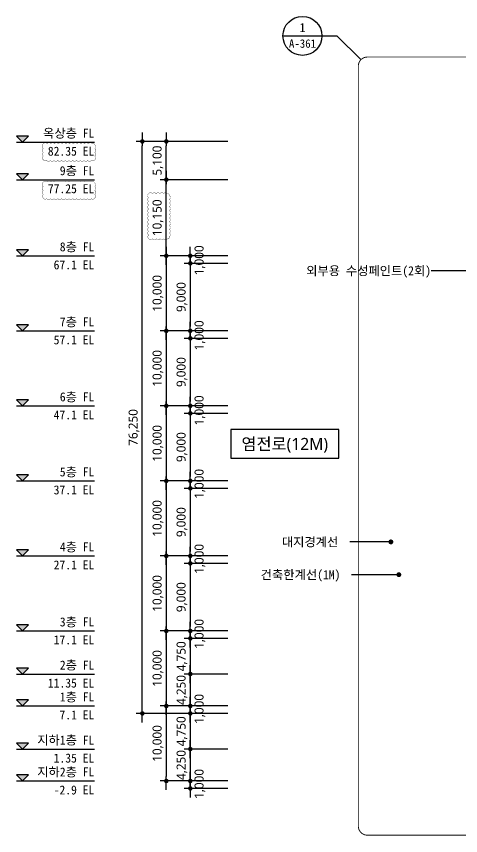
# Model space of a CAD drawing. Header units: millimetres. Extents: x -408440 to 245560, y -226171 to -13195.
# Drawn here: x -408440 to -349182, y -181326 to -72122 of the extents above; entities that cross this region are included whole.
import ezdxf
from ezdxf.enums import TextEntityAlignment as Align

# ---------------------------------------------------------------- set-up
doc = ezdxf.new("R2010")
doc.units = ezdxf.units.MM
doc.header["$LTSCALE"] = 5
doc.header["$MEASUREMENT"] = 0
doc.linetypes.add('DASHDOTX2', pattern=[2, 1, -0.5, 0, -0.5])
doc.layers.get('0').update_dxf_attribs({"linetype": 'CONTINUOUS'})
for name, color, linetype, lineweight in [('A-DIMS', 7, 'CONTINUOUS', 25), ('A-MKXS-LEAD', 7, 'CONTINUOUS', 25), ('A-MKXS-MAK2', 3, 'DASHDOTX2', 25), ('A-MKXS-TEXT1', 3, 'CONTINUOUS', 25), ('A-MKXS-TEXT2', 7, 'CONTINUOUS', 25), ('A-MKXX-NAME', 3, 'CONTINUOUS', 25), ('A-XXXX-SYMB', 7, 'CONTINUOUS', 25), ('A-XXXX-TXT2', 3, 'CONTINUOUS', 25), ('REV-202205', 20, 'CONTINUOUS', 25)]:
    doc.layers.add(name, color=color, linetype=linetype, lineweight=lineweight)
doc.layers.add('ROOM', color=7, linetype='CONTINUOUS')
doc.styles.add('HY울릉도L', font='')
doc.styles.add('돋움체', font='')
doc.styles.add('맑은고딕', font='malgun.ttf')
doc.styles.get('HY울릉도L').set_extended_font_data('HY울릉도L')
doc.styles.get('돋움체').set_extended_font_data('DotumChe')
doc.dimstyles.new('CDIM', dxfattribs={"dimtxt": 3, "dimasz": 1.5, "dimexe": 2, "dimexo": 1, "dimgap": 1, "dimtad": 1, "dimdec": 0, "dimrnd": 0.5, "dimzin": 0, "dimdsep": 32, "dimlunit": 6, "dimtxsty": 'HY울릉도L', "dimblk1": '_CIDOT', "dimblk2": '_CIDOT', "dimsah": 1, "dimcen": 5.5, "dimclrd": 2, "dimclre": 2, "dimclrt": 7, "dimadec": 0, "dimazin": 0, "dimtfac": 1, "dimtdec": 0, "dimtix": 1, "dimtmove": 2, "dimatfit": 1, "dimldrblk": '_CIDOT', "dimfxl": 1, "dimtolj": 1, "dimtzin": 0, "dimlwd": -1, "dimarcsym": 0})

# ---------------------------------------------------------------- blocks, each defined once
blk = doc.blocks.new('_CIDOT')
at = {"color": 0, "linetype": 'ByBlock'}
blk.add_line((2, 0), (-1, 0), dxfattribs=at)
at = {"color": 0, "linetype": 'ByBlock', "const_width": 0.5}
blk.add_lwpolyline([(-0.25, 0, 1), (0.25, 0, 1)], format="xyb", close=True, dxfattribs=at)
blk = doc.blocks.new('*D103')
at = {"layer": 'A-DIMS', "lineweight": -2, "transparency": 16777216}
for p, q in [((123760, -217424), (114760, -217424)), ((123760, -227574), (114760, -227574))]:
    blk.add_line(p, q, dxfattribs=at)
at = {"layer": 'A-DIMS', "transparency": 16777216}
blk.add_line((115560, -226974), (115560, -218024), dxfattribs=at)
at = {"layer": 'A-DIMS', "transparency": 16777216, "xscale": 600, "yscale": 600, "zscale": 600}
for p, rotation in [((115560, -217424), 90), ((115560, -227574), 270)]:
    blk.add_blockref('_CIDOT', p, dxfattribs=dict(at, rotation=rotation))
at = {"layer": 'A-DIMS', "color": 3, "transparency": 16777216, "insert": (114436, -222499), "char_height": 1200, "attachment_point": 5, "rotation": 90, "style": '맑은고딕'}
blk.add_mtext('\\A1;10,150', dxfattribs=at)
blk = doc.blocks.new('*D104')
at = {"layer": 'A-DIMS', "lineweight": -2, "transparency": 16777216}
for p, q in [((123760, -227574), (114760, -227574)), ((123760, -237574), (114760, -237574))]:
    blk.add_line(p, q, dxfattribs=at)
at = {"layer": 'A-DIMS', "transparency": 16777216}
blk.add_line((115560, -228174), (115560, -236974), dxfattribs=at)
at = {"layer": 'A-DIMS', "transparency": 16777216, "xscale": 600, "yscale": 600, "zscale": 600}
for p, rotation in [((115560, -227574), 90), ((115560, -237574), 270)]:
    blk.add_blockref('_CIDOT', p, dxfattribs=dict(at, rotation=rotation))
at = {"layer": 'A-DIMS', "color": 3, "transparency": 16777216, "insert": (114436, -232574), "char_height": 1200, "attachment_point": 5, "rotation": 90, "style": '맑은고딕'}
blk.add_mtext('\\A1;10,000', dxfattribs=at)
blk = doc.blocks.new('*D105')
at = {"layer": 'A-DIMS', "lineweight": -2, "transparency": 16777216}
for p, q in [((123760, -237574), (114760, -237574)), ((123760, -247574), (114760, -247574))]:
    blk.add_line(p, q, dxfattribs=at)
at = {"layer": 'A-DIMS', "transparency": 16777216}
blk.add_line((115560, -238174), (115560, -246974), dxfattribs=at)
at = {"layer": 'A-DIMS', "transparency": 16777216, "xscale": 600, "yscale": 600, "zscale": 600}
for p, rotation in [((115560, -237574), 90), ((115560, -247574), 270)]:
    blk.add_blockref('_CIDOT', p, dxfattribs=dict(at, rotation=rotation))
at = {"layer": 'A-DIMS', "color": 3, "transparency": 16777216, "insert": (114436, -242574), "char_height": 1200, "attachment_point": 5, "rotation": 90, "style": '맑은고딕'}
blk.add_mtext('\\A1;10,000', dxfattribs=at)
blk = doc.blocks.new('*D106')
at = {"layer": 'A-DIMS', "lineweight": -2, "transparency": 16777216}
for p, q in [((123760, -247574), (114760, -247574)), ((123760, -257574), (114760, -257574))]:
    blk.add_line(p, q, dxfattribs=at)
at = {"layer": 'A-DIMS', "transparency": 16777216}
blk.add_line((115560, -248174), (115560, -256974), dxfattribs=at)
at = {"layer": 'A-DIMS', "transparency": 16777216, "xscale": 600, "yscale": 600, "zscale": 600}
for p, rotation in [((115560, -247574), 90), ((115560, -257574), 270)]:
    blk.add_blockref('_CIDOT', p, dxfattribs=dict(at, rotation=rotation))
at = {"layer": 'A-DIMS', "color": 3, "transparency": 16777216, "insert": (114436, -252574), "char_height": 1200, "attachment_point": 5, "rotation": 90, "style": '맑은고딕'}
blk.add_mtext('\\A1;10,000', dxfattribs=at)
blk = doc.blocks.new('*D107')
at = {"layer": 'A-DIMS', "lineweight": -2, "transparency": 16777216}
for p, q in [((123760, -257574), (114760, -257574)), ((123760, -267574), (114760, -267574))]:
    blk.add_line(p, q, dxfattribs=at)
at = {"layer": 'A-DIMS', "transparency": 16777216}
blk.add_line((115560, -258174), (115560, -266974), dxfattribs=at)
at = {"layer": 'A-DIMS', "transparency": 16777216, "xscale": 600, "yscale": 600, "zscale": 600}
for p, rotation in [((115560, -257574), 90), ((115560, -267574), 270)]:
    blk.add_blockref('_CIDOT', p, dxfattribs=dict(at, rotation=rotation))
at = {"layer": 'A-DIMS', "color": 3, "transparency": 16777216, "insert": (114436, -262574), "char_height": 1200, "attachment_point": 5, "rotation": 90, "style": '맑은고딕'}
blk.add_mtext('\\A1;10,000', dxfattribs=at)
blk = doc.blocks.new('*D108')
at = {"layer": 'A-DIMS', "lineweight": -2, "transparency": 16777216}
for p, q in [((123760, -267574), (114760, -267574)), ((123760, -277574), (114760, -277574))]:
    blk.add_line(p, q, dxfattribs=at)
at = {"layer": 'A-DIMS', "transparency": 16777216}
blk.add_line((115560, -268174), (115560, -276974), dxfattribs=at)
at = {"layer": 'A-DIMS', "transparency": 16777216, "xscale": 600, "yscale": 600, "zscale": 600}
for p, rotation in [((115560, -267574), 90), ((115560, -277574), 270)]:
    blk.add_blockref('_CIDOT', p, dxfattribs=dict(at, rotation=rotation))
at = {"layer": 'A-DIMS', "color": 3, "transparency": 16777216, "insert": (114436, -272574), "char_height": 1200, "attachment_point": 5, "rotation": 90, "style": '맑은고딕'}
blk.add_mtext('\\A1;10,000', dxfattribs=at)
blk = doc.blocks.new('*D109')
at = {"layer": 'A-DIMS', "lineweight": -2, "transparency": 16777216}
for p, q in [((123760, -277574), (114760, -277574)), ((123760, -287574), (114760, -287574))]:
    blk.add_line(p, q, dxfattribs=at)
at = {"layer": 'A-DIMS', "transparency": 16777216}
blk.add_line((115560, -278174), (115560, -286974), dxfattribs=at)
at = {"layer": 'A-DIMS', "transparency": 16777216, "xscale": 600, "yscale": 600, "zscale": 600}
for p, rotation in [((115560, -277574), 90), ((115560, -287574), 270)]:
    blk.add_blockref('_CIDOT', p, dxfattribs=dict(at, rotation=rotation))
at = {"layer": 'A-DIMS', "color": 3, "transparency": 16777216, "insert": (114436, -282574), "char_height": 1200, "attachment_point": 5, "rotation": 90, "style": '맑은고딕'}
blk.add_mtext('\\A1;10,000', dxfattribs=at)
blk = doc.blocks.new('*D110')
at = {"layer": 'A-DIMS', "lineweight": -2, "transparency": 16777216}
for p, q in [((123760, -287574), (114760, -287574)), ((123760, -297574), (114760, -297574))]:
    blk.add_line(p, q, dxfattribs=at)
at = {"layer": 'A-DIMS', "transparency": 16777216}
blk.add_line((115560, -288174), (115560, -296974), dxfattribs=at)
at = {"layer": 'A-DIMS', "transparency": 16777216, "xscale": 600, "yscale": 600, "zscale": 600}
for p, rotation in [((115560, -287574), 90), ((115560, -297574), 270)]:
    blk.add_blockref('_CIDOT', p, dxfattribs=dict(at, rotation=rotation))
at = {"layer": 'A-DIMS', "color": 3, "transparency": 16777216, "insert": (114436, -292574), "char_height": 1200, "attachment_point": 5, "rotation": 90, "style": '맑은고딕'}
blk.add_mtext('\\A1;10,000', dxfattribs=at)
blk = doc.blocks.new('*D111')
at = {"layer": 'A-DIMS', "transparency": 16777216}
for p, q in [((118760, -226974), (118760, -226374)), ((118760, -228574), (118760, -227574)), ((118760, -229174), (118760, -229774))]:
    blk.add_line(p, q, dxfattribs=at)
at = {"layer": 'A-DIMS', "lineweight": -2, "transparency": 16777216}
for p, q in [((123760, -227574), (117960, -227574)), ((123760, -228574), (117960, -228574))]:
    blk.add_line(p, q, dxfattribs=at)
at = {"layer": 'A-DIMS', "transparency": 16777216, "xscale": 600, "yscale": 600, "zscale": 600}
for p, rotation in [((118760, -227574), 270), ((118760, -228574), 90)]:
    blk.add_blockref('_CIDOT', p, dxfattribs=dict(at, rotation=rotation))
at = {"layer": 'A-DIMS', "color": 3, "transparency": 16777216, "insert": (120036, -228174), "char_height": 1200, "attachment_point": 5, "rotation": 90, "style": '맑은고딕'}
blk.add_mtext('\\A1;1,000', dxfattribs=at)
blk = doc.blocks.new('*D112')
at = {"layer": 'A-DIMS', "lineweight": -2, "transparency": 16777216}
for p, q in [((123760, -228574), (117960, -228574)), ((123760, -237574), (117960, -237574))]:
    blk.add_line(p, q, dxfattribs=at)
at = {"layer": 'A-DIMS', "transparency": 16777216}
blk.add_line((118760, -229174), (118760, -236974), dxfattribs=at)
at = {"layer": 'A-DIMS', "transparency": 16777216, "xscale": 600, "yscale": 600, "zscale": 600}
for p, rotation in [((118760, -228574), 90), ((118760, -237574), 270)]:
    blk.add_blockref('_CIDOT', p, dxfattribs=dict(at, rotation=rotation))
at = {"layer": 'A-DIMS', "color": 3, "transparency": 16777216, "insert": (117639, -233074), "char_height": 1200, "attachment_point": 5, "rotation": 90, "style": '맑은고딕'}
blk.add_mtext('\\A1;9,000', dxfattribs=at)
blk = doc.blocks.new('*D113')
at = {"layer": 'A-DIMS', "transparency": 16777216}
for p, q in [((118760, -236974), (118760, -236374)), ((118760, -238574), (118760, -237574)), ((118760, -239174), (118760, -239774))]:
    blk.add_line(p, q, dxfattribs=at)
at = {"layer": 'A-DIMS', "lineweight": -2, "transparency": 16777216}
for p, q in [((123760, -237574), (117960, -237574)), ((123760, -238574), (117960, -238574))]:
    blk.add_line(p, q, dxfattribs=at)
at = {"layer": 'A-DIMS', "transparency": 16777216, "xscale": 600, "yscale": 600, "zscale": 600}
for p, rotation in [((118760, -237574), 270), ((118760, -238574), 90)]:
    blk.add_blockref('_CIDOT', p, dxfattribs=dict(at, rotation=rotation))
at = {"layer": 'A-DIMS', "color": 3, "transparency": 16777216, "insert": (120036, -238174), "char_height": 1200, "attachment_point": 5, "rotation": 90, "style": '맑은고딕'}
blk.add_mtext('\\A1;1,000', dxfattribs=at)
blk = doc.blocks.new('*D114')
at = {"layer": 'A-DIMS', "lineweight": -2, "transparency": 16777216}
for p, q in [((123760, -238574), (117960, -238574)), ((123760, -247574), (117960, -247574))]:
    blk.add_line(p, q, dxfattribs=at)
at = {"layer": 'A-DIMS', "transparency": 16777216}
blk.add_line((118760, -239174), (118760, -246974), dxfattribs=at)
at = {"layer": 'A-DIMS', "transparency": 16777216, "xscale": 600, "yscale": 600, "zscale": 600}
for p, rotation in [((118760, -238574), 90), ((118760, -247574), 270)]:
    blk.add_blockref('_CIDOT', p, dxfattribs=dict(at, rotation=rotation))
at = {"layer": 'A-DIMS', "color": 3, "transparency": 16777216, "insert": (117639, -243074), "char_height": 1200, "attachment_point": 5, "rotation": 90, "style": '맑은고딕'}
blk.add_mtext('\\A1;9,000', dxfattribs=at)
blk = doc.blocks.new('*D115')
at = {"layer": 'A-DIMS', "transparency": 16777216}
for p, q in [((118760, -246974), (118760, -246374)), ((118760, -248574), (118760, -247574)), ((118760, -249174), (118760, -249774))]:
    blk.add_line(p, q, dxfattribs=at)
at = {"layer": 'A-DIMS', "lineweight": -2, "transparency": 16777216}
for p, q in [((123760, -247574), (117960, -247574)), ((123760, -248574), (117960, -248574))]:
    blk.add_line(p, q, dxfattribs=at)
at = {"layer": 'A-DIMS', "transparency": 16777216, "xscale": 600, "yscale": 600, "zscale": 600}
for p, rotation in [((118760, -247574), 270), ((118760, -248574), 90)]:
    blk.add_blockref('_CIDOT', p, dxfattribs=dict(at, rotation=rotation))
at = {"layer": 'A-DIMS', "color": 3, "transparency": 16777216, "insert": (120036, -248174), "char_height": 1200, "attachment_point": 5, "rotation": 90, "style": '맑은고딕'}
blk.add_mtext('\\A1;1,000', dxfattribs=at)
blk = doc.blocks.new('*D116')
at = {"layer": 'A-DIMS', "lineweight": -2, "transparency": 16777216}
for p, q in [((123760, -248574), (117960, -248574)), ((123760, -257574), (117960, -257574))]:
    blk.add_line(p, q, dxfattribs=at)
at = {"layer": 'A-DIMS', "transparency": 16777216}
blk.add_line((118760, -249174), (118760, -256974), dxfattribs=at)
at = {"layer": 'A-DIMS', "transparency": 16777216, "xscale": 600, "yscale": 600, "zscale": 600}
for p, rotation in [((118760, -248574), 90), ((118760, -257574), 270)]:
    blk.add_blockref('_CIDOT', p, dxfattribs=dict(at, rotation=rotation))
at = {"layer": 'A-DIMS', "color": 3, "transparency": 16777216, "insert": (117639, -253074), "char_height": 1200, "attachment_point": 5, "rotation": 90, "style": '맑은고딕'}
blk.add_mtext('\\A1;9,000', dxfattribs=at)
blk = doc.blocks.new('*D117')
at = {"layer": 'A-DIMS', "transparency": 16777216}
for p, q in [((118760, -256974), (118760, -256374)), ((118760, -258574), (118760, -257574)), ((118760, -259174), (118760, -259774))]:
    blk.add_line(p, q, dxfattribs=at)
at = {"layer": 'A-DIMS', "lineweight": -2, "transparency": 16777216}
for p, q in [((123760, -257574), (117960, -257574)), ((123760, -258574), (117960, -258574))]:
    blk.add_line(p, q, dxfattribs=at)
at = {"layer": 'A-DIMS', "transparency": 16777216, "xscale": 600, "yscale": 600, "zscale": 600}
for p, rotation in [((118760, -257574), 270), ((118760, -258574), 90)]:
    blk.add_blockref('_CIDOT', p, dxfattribs=dict(at, rotation=rotation))
at = {"layer": 'A-DIMS', "color": 3, "transparency": 16777216, "insert": (120036, -257974), "char_height": 1200, "attachment_point": 5, "rotation": 90, "style": '맑은고딕'}
blk.add_mtext('\\A1;1,000', dxfattribs=at)
blk = doc.blocks.new('*D118')
at = {"layer": 'A-DIMS', "lineweight": -2, "transparency": 16777216}
for p, q in [((123760, -258574), (117960, -258574)), ((123760, -267574), (117960, -267574))]:
    blk.add_line(p, q, dxfattribs=at)
at = {"layer": 'A-DIMS', "transparency": 16777216}
blk.add_line((118760, -259174), (118760, -266974), dxfattribs=at)
at = {"layer": 'A-DIMS', "transparency": 16777216, "xscale": 600, "yscale": 600, "zscale": 600}
for p, rotation in [((118760, -258574), 90), ((118760, -267574), 270)]:
    blk.add_blockref('_CIDOT', p, dxfattribs=dict(at, rotation=rotation))
at = {"layer": 'A-DIMS', "color": 3, "transparency": 16777216, "insert": (117639, -263074), "char_height": 1200, "attachment_point": 5, "rotation": 90, "style": '맑은고딕'}
blk.add_mtext('\\A1;9,000', dxfattribs=at)
blk = doc.blocks.new('*D119')
at = {"layer": 'A-DIMS', "transparency": 16777216}
for p, q in [((118760, -266974), (118760, -266374)), ((118760, -268574), (118760, -267574)), ((118760, -269174), (118760, -269774))]:
    blk.add_line(p, q, dxfattribs=at)
at = {"layer": 'A-DIMS', "lineweight": -2, "transparency": 16777216}
for p, q in [((123760, -267574), (117960, -267574)), ((123760, -268574), (117960, -268574))]:
    blk.add_line(p, q, dxfattribs=at)
at = {"layer": 'A-DIMS', "transparency": 16777216, "xscale": 600, "yscale": 600, "zscale": 600}
for p, rotation in [((118760, -267574), 270), ((118760, -268574), 90)]:
    blk.add_blockref('_CIDOT', p, dxfattribs=dict(at, rotation=rotation))
at = {"layer": 'A-DIMS', "color": 3, "transparency": 16777216, "insert": (120036, -267974), "char_height": 1200, "attachment_point": 5, "rotation": 90, "style": '맑은고딕'}
blk.add_mtext('\\A1;1,000', dxfattribs=at)
blk = doc.blocks.new('*D120')
at = {"layer": 'A-DIMS', "lineweight": -2, "transparency": 16777216}
for p, q in [((123760, -268574), (117960, -268574)), ((123760, -277574), (117960, -277574))]:
    blk.add_line(p, q, dxfattribs=at)
at = {"layer": 'A-DIMS', "transparency": 16777216}
blk.add_line((118760, -269174), (118760, -276974), dxfattribs=at)
at = {"layer": 'A-DIMS', "transparency": 16777216, "xscale": 600, "yscale": 600, "zscale": 600}
for p, rotation in [((118760, -268574), 90), ((118760, -277574), 270)]:
    blk.add_blockref('_CIDOT', p, dxfattribs=dict(at, rotation=rotation))
at = {"layer": 'A-DIMS', "color": 3, "transparency": 16777216, "insert": (117639, -273074), "char_height": 1200, "attachment_point": 5, "rotation": 90, "style": '맑은고딕'}
blk.add_mtext('\\A1;9,000', dxfattribs=at)
blk = doc.blocks.new('*D121')
at = {"layer": 'A-DIMS', "transparency": 16777216}
for p, q in [((118760, -276974), (118760, -276374)), ((118760, -278574), (118760, -277574)), ((118760, -279174), (118760, -279774))]:
    blk.add_line(p, q, dxfattribs=at)
at = {"layer": 'A-DIMS', "lineweight": -2, "transparency": 16777216}
for p, q in [((123760, -277574), (117960, -277574)), ((123760, -278574), (117960, -278574))]:
    blk.add_line(p, q, dxfattribs=at)
at = {"layer": 'A-DIMS', "transparency": 16777216, "xscale": 600, "yscale": 600, "zscale": 600}
for p, rotation in [((118760, -277574), 270), ((118760, -278574), 90)]:
    blk.add_blockref('_CIDOT', p, dxfattribs=dict(at, rotation=rotation))
at = {"layer": 'A-DIMS', "color": 3, "transparency": 16777216, "insert": (120036, -277974), "char_height": 1200, "attachment_point": 5, "rotation": 90, "style": '맑은고딕'}
blk.add_mtext('\\A1;1,000', dxfattribs=at)
blk = doc.blocks.new('*D122')
at = {"layer": 'A-DIMS', "transparency": 16777216}
for p, q in [((118760, -277974), (118760, -277374)), ((118760, -278574), (118760, -283324)), ((118760, -283924), (118760, -284524))]:
    blk.add_line(p, q, dxfattribs=at)
at = {"layer": 'A-DIMS', "lineweight": -2, "transparency": 16777216}
for p, q in [((123760, -278574), (117960, -278574)), ((123760, -283324), (117960, -283324))]:
    blk.add_line(p, q, dxfattribs=at)
at = {"layer": 'A-DIMS', "transparency": 16777216, "xscale": 600, "yscale": 600, "zscale": 600}
for p, rotation in [((118760, -278574), 270), ((118760, -283324), 90)]:
    blk.add_blockref('_CIDOT', p, dxfattribs=dict(at, rotation=rotation))
at = {"layer": 'A-DIMS', "color": 3, "transparency": 16777216, "insert": (117639, -280949), "char_height": 1200, "attachment_point": 5, "rotation": 90, "style": '맑은고딕'}
blk.add_mtext('\\A1;4,750', dxfattribs=at)
blk = doc.blocks.new('*D123')
at = {"layer": 'A-DIMS', "transparency": 16777216}
for p, q in [((118760, -286974), (118760, -286374)), ((118760, -288574), (118760, -287574)), ((118760, -289174), (118760, -289774))]:
    blk.add_line(p, q, dxfattribs=at)
at = {"layer": 'A-DIMS', "lineweight": -2, "transparency": 16777216}
for p, q in [((123760, -287574), (117960, -287574)), ((123760, -288574), (117960, -288574))]:
    blk.add_line(p, q, dxfattribs=at)
at = {"layer": 'A-DIMS', "transparency": 16777216, "xscale": 600, "yscale": 600, "zscale": 600}
for p, rotation in [((118760, -287574), 270), ((118760, -288574), 90)]:
    blk.add_blockref('_CIDOT', p, dxfattribs=dict(at, rotation=rotation))
at = {"layer": 'A-DIMS', "color": 3, "transparency": 16777216, "insert": (120036, -287974), "char_height": 1200, "attachment_point": 5, "rotation": 90, "style": '맑은고딕'}
blk.add_mtext('\\A1;1,000', dxfattribs=at)
blk = doc.blocks.new('*D124')
at = {"layer": 'A-DIMS', "transparency": 16777216}
for p, q in [((118760, -296974), (118760, -296374)), ((118760, -298574), (118760, -297574)), ((118760, -299174), (118760, -299774))]:
    blk.add_line(p, q, dxfattribs=at)
at = {"layer": 'A-DIMS', "lineweight": -2, "transparency": 16777216}
for p, q in [((123760, -297574), (117960, -297574)), ((123760, -298574), (117960, -298574))]:
    blk.add_line(p, q, dxfattribs=at)
at = {"layer": 'A-DIMS', "transparency": 16777216, "xscale": 600, "yscale": 600, "zscale": 600}
for p, rotation in [((118760, -297574), 270), ((118760, -298574), 90)]:
    blk.add_blockref('_CIDOT', p, dxfattribs=dict(at, rotation=rotation))
at = {"layer": 'A-DIMS', "color": 3, "transparency": 16777216, "insert": (120036, -297974), "char_height": 1200, "attachment_point": 5, "rotation": 90, "style": '맑은고딕'}
blk.add_mtext('\\A1;1,000', dxfattribs=at)
blk = doc.blocks.new('*D125')
at = {"layer": 'A-DIMS', "lineweight": -2, "transparency": 16777216}
for p, q in [((123760, -212324), (114760, -212324)), ((123760, -217424), (114760, -217424))]:
    blk.add_line(p, q, dxfattribs=at)
at = {"layer": 'A-DIMS', "transparency": 16777216}
blk.add_line((115560, -216824), (115560, -212924), dxfattribs=at)
at = {"layer": 'A-DIMS', "transparency": 16777216, "xscale": 600, "yscale": 600, "zscale": 600}
for p, rotation in [((115560, -212324), 90), ((115560, -217424), 270)]:
    blk.add_blockref('_CIDOT', p, dxfattribs=dict(at, rotation=rotation))
at = {"layer": 'A-DIMS', "color": 3, "transparency": 16777216, "insert": (114436, -214874), "char_height": 1200, "attachment_point": 5, "rotation": 90, "style": '맑은고딕'}
blk.add_mtext('\\A1;5,100', dxfattribs=at)
blk = doc.blocks.new('*D126')
at = {"layer": 'A-DIMS', "lineweight": -2, "transparency": 16777216}
for p, q in [((123760, -212324), (111560, -212324)), ((123760, -288574), (111560, -288574))]:
    blk.add_line(p, q, dxfattribs=at)
at = {"layer": 'A-DIMS', "transparency": 16777216}
blk.add_line((112360, -287974), (112360, -212924), dxfattribs=at)
at = {"layer": 'A-DIMS', "transparency": 16777216, "xscale": 600, "yscale": 600, "zscale": 600}
for p, rotation in [((112360, -212324), 90), ((112360, -288574), 270)]:
    blk.add_blockref('_CIDOT', p, dxfattribs=dict(at, rotation=rotation))
at = {"layer": 'A-DIMS', "color": 3, "transparency": 16777216, "insert": (111239, -250449), "char_height": 1200, "attachment_point": 5, "rotation": 90, "style": '맑은고딕'}
blk.add_mtext('\\A1;76,250', dxfattribs=at)
blk = doc.blocks.new('*D127')
at = {"layer": 'A-DIMS', "transparency": 16777216}
for p, q in [((118760, -282724), (118760, -282124)), ((118760, -283324), (118760, -287574)), ((118760, -288174), (118760, -288774))]:
    blk.add_line(p, q, dxfattribs=at)
at = {"layer": 'A-DIMS', "lineweight": -2, "transparency": 16777216}
for p, q in [((123760, -283324), (117960, -283324)), ((123760, -287574), (117960, -287574))]:
    blk.add_line(p, q, dxfattribs=at)
at = {"layer": 'A-DIMS', "transparency": 16777216, "xscale": 600, "yscale": 600, "zscale": 600}
for p, rotation in [((118760, -283324), 270), ((118760, -287574), 90)]:
    blk.add_blockref('_CIDOT', p, dxfattribs=dict(at, rotation=rotation))
at = {"layer": 'A-DIMS', "color": 3, "transparency": 16777216, "insert": (117639, -285449), "char_height": 1200, "attachment_point": 5, "rotation": 90, "style": '맑은고딕'}
blk.add_mtext('\\A1;4,250', dxfattribs=at)
blk = doc.blocks.new('*D128')
at = {"layer": 'A-DIMS', "transparency": 16777216}
for p, q in [((118760, -287974), (118760, -287374)), ((118760, -288574), (118760, -293324)), ((118760, -293924), (118760, -294524))]:
    blk.add_line(p, q, dxfattribs=at)
at = {"layer": 'A-DIMS', "lineweight": -2, "transparency": 16777216}
for p, q in [((123760, -288574), (117960, -288574)), ((123760, -293324), (117960, -293324))]:
    blk.add_line(p, q, dxfattribs=at)
at = {"layer": 'A-DIMS', "transparency": 16777216, "xscale": 600, "yscale": 600, "zscale": 600}
for p, rotation in [((118760, -288574), 270), ((118760, -293324), 90)]:
    blk.add_blockref('_CIDOT', p, dxfattribs=dict(at, rotation=rotation))
at = {"layer": 'A-DIMS', "color": 3, "transparency": 16777216, "insert": (117639, -290949), "char_height": 1200, "attachment_point": 5, "rotation": 90, "style": '맑은고딕'}
blk.add_mtext('\\A1;4,750', dxfattribs=at)
blk = doc.blocks.new('*D129')
at = {"layer": 'A-DIMS', "transparency": 16777216}
for p, q in [((118760, -292724), (118760, -292124)), ((118760, -293324), (118760, -297574)), ((118760, -298174), (118760, -298774))]:
    blk.add_line(p, q, dxfattribs=at)
at = {"layer": 'A-DIMS', "lineweight": -2, "transparency": 16777216}
for p, q in [((123760, -293324), (117960, -293324)), ((123760, -297574), (117960, -297574))]:
    blk.add_line(p, q, dxfattribs=at)
at = {"layer": 'A-DIMS', "transparency": 16777216, "xscale": 600, "yscale": 600, "zscale": 600}
for p, rotation in [((118760, -293324), 270), ((118760, -297574), 90)]:
    blk.add_blockref('_CIDOT', p, dxfattribs=dict(at, rotation=rotation))
at = {"layer": 'A-DIMS', "color": 3, "transparency": 16777216, "insert": (117639, -295449), "char_height": 1200, "attachment_point": 5, "rotation": 90, "style": '맑은고딕'}
blk.add_mtext('\\A1;4,250', dxfattribs=at)
blk = doc.blocks.new('종단면도_실명')
at = {"layer": 'A-MKXS-LEAD'}
for p, q in [((111513, 226513), (105513, 226513)), ((100205, 190364), (94694, 190364)), ((101218, 185994), (94907, 185994))]:
    blk.add_line(p, q, dxfattribs=at)
at = {"layer": 'A-MKXS-LEAD', "const_width": 320}
for points in [[(99989, 190381, 1), (100320, 190348, 1)], [(101052, 186011, 1), (101383, 185977, 1)]]:
    blk.add_lwpolyline(points, format="xyb", close=True, dxfattribs=at)
at = {"layer": 'ROOM'}
blk.add_lwpolyline([(78800, 201507), (93200, 201507), (93200, 205347), (78800, 205347)], close=True, dxfattribs=at)
at = {"layer": 'A-MKXS-TEXT1', "style": '돋움체'}
blk.add_text('외부용 수성페인트(2회)', height=1200, dxfattribs=at).set_placement((105513, 226513), align=Align.MIDDLE_RIGHT)
at = {"layer": 'A-MKXS-TEXT1', "style": '맑은고딕'}
blk.add_text('염전로(12M)', height=1600, dxfattribs=at).set_placement((86000, 203427), align=Align.MIDDLE_CENTER)
at = {"layer": 'A-MKXS-TEXT1', "style": '돋움체'}
for s, p in [('대지경계선', (85614, 190364)), ('건축한계선(1M)', (82792, 185994))]:
    blk.add_text(s, height=1200, dxfattribs=at).set_placement(p, align=Align.MIDDLE_LEFT)
blk = doc.blocks.new('0624 확대단면 표기-1')
at = {"layer": 'A-MKXS-MAK2', "linetype": 'Continuous'}
for p, q in [((-2106, 147298), (5068, 147298)), ((5068, 147298), (8294, 144129))]:
    blk.add_line(p, q, dxfattribs=at)
at = {"layer": 'A-MKXS-MAK2', "ltscale": 1200, "const_width": 120}
blk.add_lwpolyline([(127443, 144480), (9143, 144480, 0.4142136), (7943, 143280), (7943, 41954, 0.4142136), (9143, 40754), (127443, 40754, 0.4142136), (128643, 41954), (128643, 143280, 0.4142136)], format="xyb", close=True, dxfattribs=at)
at = {"layer": 'A-MKXS-MAK2', "linetype": 'Continuous'}
blk.add_circle((494, 147298), 2600, dxfattribs=at)
at = {"layer": 'A-MKXS-TEXT2', "style": '돋움체'}
for s, height, p in [('1', 1200, (494, 148400)), ('A-361', 1120, (494, 146268))]:
    blk.add_text(s, height=height, dxfattribs=at).set_placement(p, align=Align.MIDDLE)
blk = doc.blocks.new('레벨')
at = {"layer": 'A-XXXX-SYMB'}
for points in [[(96360, -212423.7), (97160, -211623.7), (95560, -211623.7)], [(96360, -217423.7), (97160, -216623.7), (95560, -216623.7)], [(96360, -227573.7), (97160, -226773.7), (95560, -226773.7)], [(96360, -237573.7), (97160, -236773.7), (95560, -236773.7)], [(96360, -247573.7), (97160, -246773.7), (95560, -246773.7)], [(96360, -257573.7), (97160, -256773.7), (95560, -256773.7)], [(96360, -267573.7), (97160, -266773.7), (95560, -266773.7)], [(96360, -277573.7), (97160, -276773.7), (95560, -276773.7)], [(96360, -283323.7), (97160, -282523.7), (95560, -282523.7)], [(96360, -287573.7), (97160, -286773.7), (95560, -286773.7)], [(96360, -293323.7), (97160, -292523.7), (95560, -292523.7)], [(96360, -297573.7), (97160, -296773.7), (95560, -296773.7)]]:
    blk.add_hatch(color=256, dxfattribs=at).paths.add_polyline_path(points)
for p, q in [((95560, -211623.7), (96360, -212423.7)), ((97160, -211623.7), (95560, -211623.7)), ((96360, -212423.7), (97160, -211623.7)), ((95560, -212423.7), (105960, -212423.7)), ((95560, -216623.7), (96360, -217423.7)), ((97160, -216623.7), (95560, -216623.7)), ((96360, -217423.7), (97160, -216623.7)), ((95560, -217423.7), (105960, -217423.7)), ((95560, -226773.7), (96360, -227573.7)), ((97160, -226773.7), (95560, -226773.7)), ((96360, -227573.7), (97160, -226773.7)), ((95560, -227573.7), (105960, -227573.7)), ((95560, -236773.7), (96360, -237573.7)), ((97160, -236773.7), (95560, -236773.7)), ((96360, -237573.7), (97160, -236773.7)), ((95560, -237573.7), (105960, -237573.7)), ((95560, -246773.7), (96360, -247573.7)), ((97160, -246773.7), (95560, -246773.7)), ((96360, -247573.7), (97160, -246773.7)), ((95560, -247573.7), (105960, -247573.7)), ((95560, -256773.7), (96360, -257573.7)), ((97160, -256773.7), (95560, -256773.7)), ((95560, -257573.7), (105960, -257573.7)), ((96360, -257573.7), (97160, -256773.7)), ((95560, -266773.7), (96360, -267573.7)), ((97160, -266773.7), (95560, -266773.7)), ((96360, -267573.7), (97160, -266773.7)), ((95560, -267573.7), (105960, -267573.7)), ((95560, -276773.7), (96360, -277573.7)), ((97160, -276773.7), (95560, -276773.7)), ((96360, -277573.7), (97160, -276773.7)), ((95560, -277573.7), (105960, -277573.7)), ((95560, -282523.7), (96360, -283323.7)), ((97160, -282523.7), (95560, -282523.7)), ((96360, -283323.7), (97160, -282523.7)), ((95560, -283323.7), (105960, -283323.7)), ((95560, -286773.7), (96360, -287573.7)), ((97160, -286773.7), (95560, -286773.7)), ((96360, -287573.7), (97160, -286773.7)), ((95560, -287573.7), (105960, -287573.7)), ((95560, -292523.7), (96360, -293323.7)), ((97160, -292523.7), (95560, -292523.7)), ((96360, -293323.7), (97160, -292523.7)), ((95560, -293323.7), (105960, -293323.7)), ((95560, -296773.7), (96360, -297573.7)), ((97160, -296773.7), (95560, -296773.7)), ((96360, -297573.7), (97160, -296773.7)), ((95560, -297573.7), (105960, -297573.7))]:
    blk.add_line(p, q, dxfattribs=at)
at = {"layer": 'A-XXXX-TXT2', "style": '돋움체'}
for s, p in [('옥상층 FL', (105960, -211223.7)), ('82.35 EL', (105960, -213623.7)), ('9층 FL', (105960, -216223.7)), ('77.25 EL', (105960, -218623.7)), ('8층 FL', (105960, -226373.7)), ('67.1 EL', (105960, -228773.7)), ('7층 FL', (105960, -236373.7)), ('57.1 EL', (105960, -238773.7)), ('6층 FL', (105960, -246373.7)), ('47.1 EL', (105960, -248773.7)), ('5층 FL', (105960, -256373.7)), ('37.1 EL', (105960, -258773.7)), ('4층 FL', (105960, -266373.7)), ('27.1 EL', (105960, -268773.7)), ('3층 FL', (105960, -276373.7)), ('17.1 EL', (105960, -278773.7)), ('2층 FL', (105960, -282123.7)), ('11.35 EL', (105960, -284523.7)), ('1층 FL', (105960, -286373.7)), ('7.1 EL', (105960, -288773.7)), ('지하1층 FL', (105960, -292123.7)), ('1.35 EL', (105960, -294523.7)), ('지하2층 FL', (105960, -296373.7)), ('-2.9 EL', (105960, -298773.7))]:
    blk.add_text(s, height=1200, dxfattribs=at).set_placement(p, align=Align.MIDDLE_RIGHT)
at = {"layer": 'A-DIMS'}
for base, p1, p2, picture, middle in [((112360, -212323.7), (124160, -288573.7), (124160, -212323.7), '*D126', (111239.3, -250448.7)), ((115560, -212323.7), (124160, -217423.7), (124160, -212323.7), '*D125', (114436.1, -214873.7)), ((115560, -217423.7), (124160, -227573.7), (124160, -217423.7), '*D103', (114436.1, -222498.7)), ((115560, -237573.7), (124160, -227573.7), (124160, -237573.7), '*D104', (114436.1, -232573.7)), ((118760, -237573.7), (124160, -228573.7), (124160, -237573.7), '*D112', (117639.3, -233073.7)), ((115560, -247573.7), (124160, -237573.7), (124160, -247573.7), '*D105', (114436.1, -242573.7)), ((118760, -247573.7), (124160, -238573.7), (124160, -247573.7), '*D114', (117639.3, -243073.7)), ((115560, -257573.7), (124160, -247573.7), (124160, -257573.7), '*D106', (114436.1, -252573.7)), ((118760, -257573.7), (124160, -248573.7), (124160, -257573.7), '*D116', (117639.3, -253073.7)), ((115560, -267573.7), (124160, -257573.7), (124160, -267573.7), '*D107', (114436.1, -262573.7)), ((118760, -267573.7), (124160, -258573.7), (124160, -267573.7), '*D118', (117639.3, -263073.7)), ((115560, -277573.7), (124160, -267573.7), (124160, -277573.7), '*D108', (114436.1, -272573.7)), ((118760, -277573.7), (124160, -268573.7), (124160, -277573.7), '*D120', (117639.3, -273073.7)), ((115560, -287573.7), (124160, -277573.7), (124160, -287573.7), '*D109', (114436.1, -282573.7)), ((118760, -283323.7), (124160, -278573.7), (124160, -283323.7), '*D122', (117639.3, -280948.7)), ((118760, -287573.7), (124160, -283323.7), (124160, -287573.7), '*D127', (117639.3, -285448.7)), ((115560, -297573.7), (124160, -287573.7), (124160, -297573.7), '*D110', (114436.1, -292573.7)), ((118760, -293323.7), (124160, -288573.7), (124160, -293323.7), '*D128', (117639.3, -290948.7)), ((118760, -297573.7), (124160, -293323.7), (124160, -297573.7), '*D129', (117639.3, -295448.7))]:
    dim = blk.add_linear_dim(base=base, p1=p1, p2=p2, angle=270, dimstyle='CDIM', override={"dimscale": 400, "dimtxsty": '맑은고딕', "dimclrd": 256, "dimclre": 256, "dimclrt": 3}, dxfattribs=at)
    dim.commit()
    dim.dimension.update_dxf_attribs({"geometry": picture, "text_midpoint": middle})
for base, p1, p2, picture, middle in [((118760, -227573.7), (124160, -228573.7), (124160, -227573.7), '*D111', (120036.1, -228173.7)), ((118760, -237573.7), (124160, -238573.7), (124160, -237573.7), '*D113', (120036.1, -238173.7)), ((118760, -247573.7), (124160, -248573.7), (124160, -247573.7), '*D115', (120036.1, -248173.7)), ((118760, -257573.7), (124160, -258573.7), (124160, -257573.7), '*D117', (120036.1, -257973.7)), ((118760, -267573.7), (124160, -268573.7), (124160, -267573.7), '*D119', (120036.1, -267973.7)), ((118760, -277573.7), (124160, -278573.7), (124160, -277573.7), '*D121', (120036.1, -277973.7)), ((118760, -287573.7), (124160, -288573.7), (124160, -287573.7), '*D123', (120036.1, -287973.7)), ((118760, -297573.7), (124160, -298573.7), (124160, -297573.7), '*D124', (120036.1, -297973.7))]:
    dim = blk.add_linear_dim(base=base, p1=p1, p2=p2, angle=270, dimstyle='CDIM', override={"dimscale": 400, "dimtxsty": '맑은고딕', "dimclrd": 256, "dimclre": 256, "dimclrt": 3}, dxfattribs=at)
    dim.commit()
    dim.dimension.update_dxf_attribs({"geometry": picture, "text_midpoint": middle, "dimtype": 128})

msp = doc.modelspace()

# ---------------------------------------------------------------- linework, layer by layer
at = {"layer": 'REV-202205', "const_width": 40}
for points in [[(-404844.4, -89099.8, -0.52056705), (-404344.4, -89099.8, -0.52056705), (-403844.4, -89099.8, -0.52056705), (-403344.4, -89099.8, -0.52056705), (-402844.4, -89099.8, -0.52056705), (-402344.4, -89099.8, -0.52056705), (-401844.4, -89099.8, -0.52056705), (-401344.4, -89099.8, -0.52056705), (-400844.4, -89099.8, -0.52056705), (-400344.4, -89099.8, -0.52056705), (-399844.4, -89099.8, -0.52056705), (-399344.4, -89099.8, -0.52056705), (-398844.4, -89099.8, -0.52056705), (-398344.4, -89099.8, -0.52056705), (-397986.3, -89241.6, -0.52056705), (-397986.3, -89741.6, -0.52056705), (-397986.3, -90241.6, -0.52056705), (-397986.3, -90741.6, -0.52056705), (-397986.3, -91241.6, -0.52056705), (-398416.7, -91311.3, -0.52056705), (-398916.7, -91311.3, -0.52056705), (-399416.7, -91311.3, -0.52056705), (-399916.7, -91311.3, -0.52056705), (-400416.7, -91311.3, -0.52056705), (-400916.7, -91311.3, -0.52056705), (-401416.7, -91311.3, -0.52056705), (-401916.7, -91311.3, -0.52056705), (-402416.7, -91311.3, -0.52056705), (-402916.7, -91311.3, -0.52056705), (-403416.7, -91311.3, -0.52056705), (-403916.7, -91311.3, -0.52056705), (-404416.7, -91311.3, -0.52056705), (-404844.4, -91239, -0.52056705), (-404844.4, -90739, -0.52056705), (-404844.4, -90239, -0.52056705), (-404844.4, -89739, -0.52056705)], [(-404844.4, -94199.8, -0.52056705), (-404344.4, -94199.8, -0.52056705), (-403844.4, -94199.8, -0.52056705), (-403344.4, -94199.8, -0.52056705), (-402844.4, -94199.8, -0.52056705), (-402344.4, -94199.8, -0.52056705), (-401844.4, -94199.8, -0.52056705), (-401344.4, -94199.8, -0.52056705), (-400844.4, -94199.8, -0.52056705), (-400344.4, -94199.8, -0.52056705), (-399844.4, -94199.8, -0.52056705), (-399344.4, -94199.8, -0.52056705), (-398844.4, -94199.8, -0.52056705), (-398344.4, -94199.8, -0.52056705), (-397986.3, -94341.6, -0.52056705), (-397986.3, -94841.6, -0.52056705), (-397986.3, -95341.6, -0.52056705), (-397986.3, -95841.6, -0.52056705), (-397986.3, -96341.6, -0.52056705), (-398416.7, -96411.3, -0.52056705), (-398916.7, -96411.3, -0.52056705), (-399416.7, -96411.3, -0.52056705), (-399916.7, -96411.3, -0.52056705), (-400416.7, -96411.3, -0.52056705), (-400916.7, -96411.3, -0.52056705), (-401416.7, -96411.3, -0.52056705), (-401916.7, -96411.3, -0.52056705), (-402416.7, -96411.3, -0.52056705), (-402916.7, -96411.3, -0.52056705), (-403416.7, -96411.3, -0.52056705), (-403916.7, -96411.3, -0.52056705), (-404416.7, -96411.3, -0.52056705), (-404844.4, -96339, -0.52056705), (-404844.4, -95839, -0.52056705), (-404844.4, -95339, -0.52056705), (-404844.4, -94839, -0.52056705)], [(-390793.1, -95760.3, -0.52056705), (-390293.1, -95760.3, -0.52056705), (-389793.1, -95760.3, -0.52056705), (-389293.1, -95760.3, -0.52056705), (-388793.1, -95760.3, -0.52056705), (-388293.1, -95760.3, -0.52056705), (-388031.9, -95999.1, -0.52056705), (-388031.9, -96499.1, -0.52056705), (-388031.9, -96999.1, -0.52056705), (-388031.9, -97499.1, -0.52056705), (-388031.9, -97999.1, -0.52056705), (-388031.9, -98499.1, -0.52056705), (-388031.9, -98999.1, -0.52056705), (-388031.9, -99499.1, -0.52056705), (-388031.9, -99999.1, -0.52056705), (-388031.9, -100499.1, -0.52056705), (-388031.9, -100999.1, -0.52056705), (-388031.9, -101499.1, -0.52056705), (-388269.5, -101761.5, -0.52056705), (-388769.5, -101761.5, -0.52056705), (-389269.5, -101761.5, -0.52056705), (-389769.5, -101761.5, -0.52056705), (-390269.5, -101761.5, -0.52056705), (-390769.5, -101761.5, -0.52056705), (-390793.1, -101285.1, -0.52056705), (-390793.1, -100785.1, -0.52056705), (-390793.1, -100285.1, -0.52056705), (-390793.1, -99785.1, -0.52056705), (-390793.1, -99285.1, -0.52056705), (-390793.1, -98785.1, -0.52056705), (-390793.1, -98285.1, -0.52056705), (-390793.1, -97785.1, -0.52056705), (-390793.1, -97285.1, -0.52056705), (-390793.1, -96785.1, -0.52056705), (-390793.1, -96285.1, -0.52056705)]]:
    msp.add_lwpolyline(points, format="xyb", close=True, dxfattribs=at)

# ---------------------------------------------------------------- block references
for name, p in [('0624 확대단면 표기-1', (-370770, -222020)), ('종단면도_실명', (-458640, -332540))]:
    msp.add_blockref(name, p)
at = {"layer": 'A-MKXX-NAME'}
msp.add_blockref('레벨', (-504000, 123533.7), dxfattribs=at)

doc.saveas('drawing.dxf')
